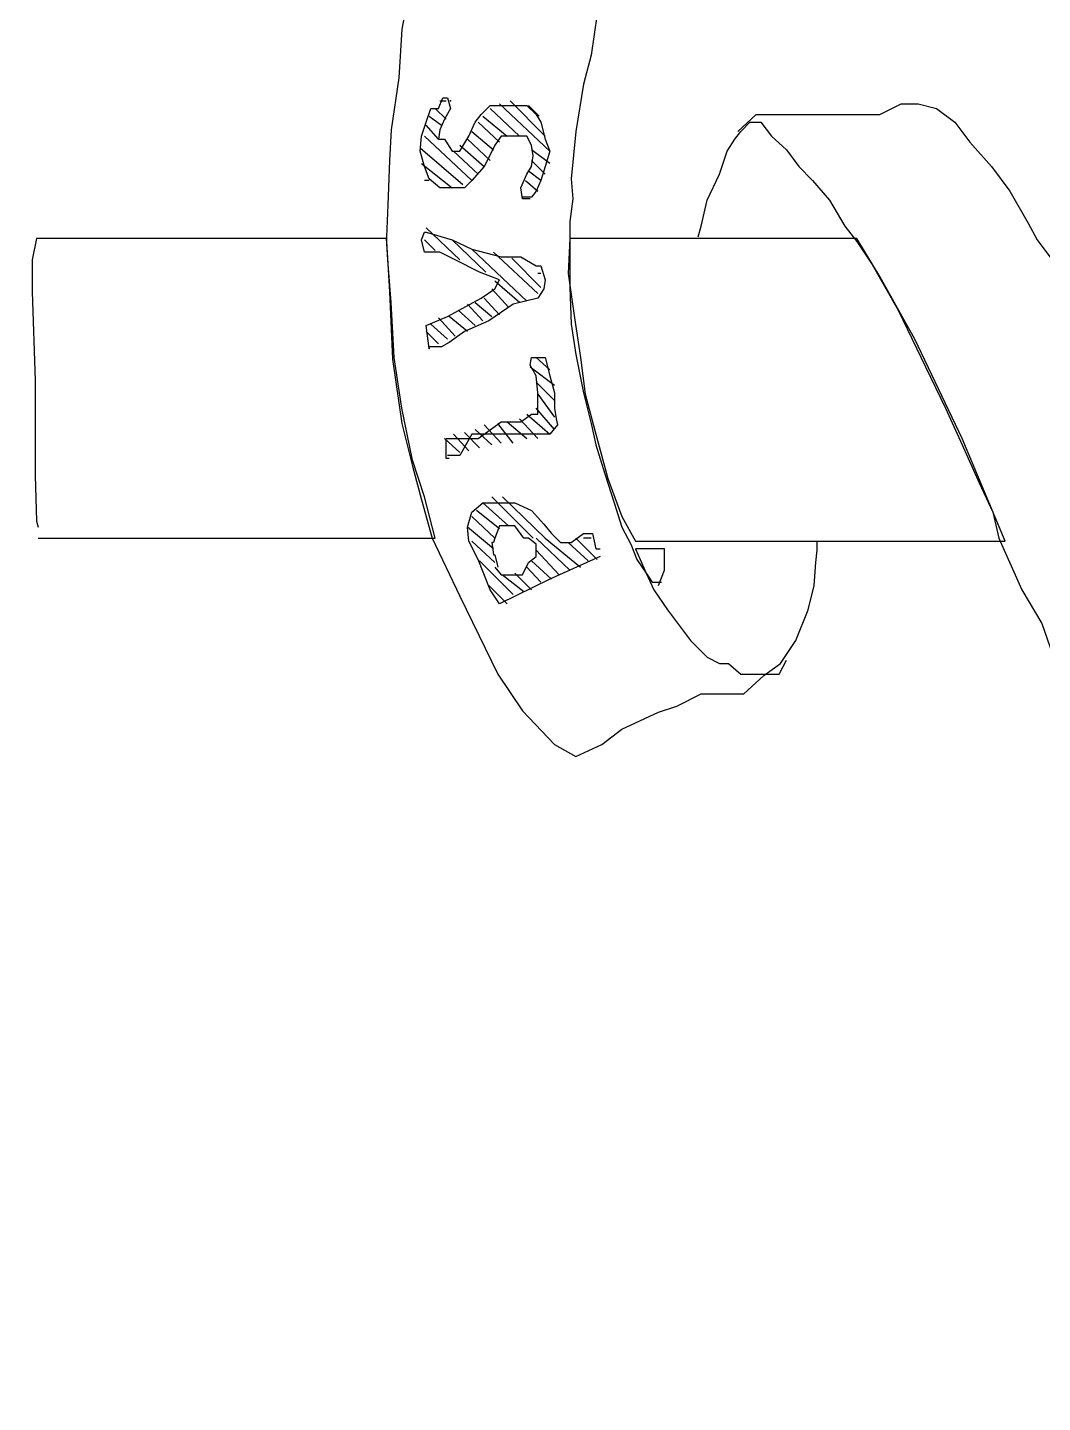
# Model space of a CAD drawing. Extents: x 735054 to 735644, y 4350981 to 4352008.
# Drawn here: x 735086.59 to 735093.23, y 4351826.47 to 4351835.47 of the extents above; entities that cross this region are included whole.
import ezdxf

# ---------------------------------------------------------------- set-up
doc = ezdxf.new("R2010")
doc.units = 0
doc.layers.get('0').update_dxf_attribs({"linetype": 'CONTINUOUS'})

msp = doc.modelspace()

# ---------------------------------------------------------------- linework, layer by layer
at = {"color": 0, "linetype": 'CONTINUOUS'}
for p, q in [((735089.11, 4351835.83), (735089.04, 4351835.46)), ((735089.11, 4351835.83), (735089.04, 4351835.46)), ((735090.32, 4351835.56), (735090.28, 4351835.29)), ((735090.32, 4351835.56), (735090.28, 4351835.29)), ((735089.04, 4351835.46), (735089.02, 4351835.14)), ((735089.04, 4351835.46), (735089.02, 4351835.14)), ((735090.28, 4351835.29), (735090.23, 4351835.1)), ((735090.28, 4351835.29), (735090.23, 4351835.1)), ((735089.02, 4351835.14), (735088.97, 4351834.8)), ((735089.02, 4351835.14), (735088.97, 4351834.8)), ((735090.23, 4351835.1), (735090.18, 4351834.79)), ((735090.23, 4351835.1), (735090.18, 4351834.79)), ((735089.2, 4351834.85), (735089.23, 4351834.94)), ((735089.2, 4351834.85), (735089.23, 4351834.94)), ((735089.23, 4351834.94), (735089.26, 4351834.94)), ((735089.23, 4351834.94), (735089.26, 4351834.94)), ((735089.33, 4351834.87), (735089.26, 4351834.94)), ((735089.26, 4351834.94), (735089.28, 4351834.94)), ((735089.33, 4351834.87), (735089.26, 4351834.94)), ((735089.26, 4351834.94), (735089.28, 4351834.94)), ((735089.28, 4351834.94), (735089.31, 4351835.01)), ((735089.28, 4351834.94), (735089.31, 4351835.01)), ((735089.29, 4351834.99), (735089.33, 4351834.99)), ((735089.29, 4351834.99), (735089.33, 4351834.99)), ((735089.31, 4351835.01), (735089.34, 4351835.01)), ((735089.31, 4351835.01), (735089.34, 4351835.01)), ((735089.36, 4351834.94), (735089.32, 4351834.87)), ((735089.36, 4351834.94), (735089.32, 4351834.87)), ((735089.34, 4351835.01), (735089.36, 4351834.94)), ((735089.34, 4351835.01), (735089.36, 4351834.94)), ((735089.56, 4351834.9), (735089.62, 4351834.96)), ((735089.56, 4351834.9), (735089.62, 4351834.96)), ((735089.62, 4351834.96), (735089.69, 4351834.96)), ((735089.62, 4351834.96), (735089.69, 4351834.96)), ((735089.81, 4351834.76), (735089.62, 4351834.94)), ((735089.81, 4351834.76), (735089.62, 4351834.94)), ((735089.68, 4351834.97), (735090.01, 4351834.66)), ((735089.68, 4351834.97), (735090.01, 4351834.66)), ((735089.69, 4351834.96), (735089.77, 4351834.96)), ((735089.69, 4351834.96), (735089.77, 4351834.96)), ((735089.98, 4351834.76), (735089.75, 4351834.99)), ((735089.98, 4351834.76), (735089.75, 4351834.99)), ((735089.77, 4351834.96), (735089.86, 4351834.96)), ((735089.77, 4351834.96), (735089.86, 4351834.96)), ((735089.86, 4351834.96), (735089.92, 4351834.9)), ((735089.86, 4351834.96), (735089.92, 4351834.9)), ((735089.87, 4351834.96), (735089.94, 4351834.89)), ((735089.87, 4351834.96), (735089.94, 4351834.89)), ((735092.17, 4351834.9), (735092.31, 4351834.97)), ((735092.17, 4351834.9), (735092.31, 4351834.97)), ((735092.31, 4351834.97), (735092.42, 4351834.97)), ((735092.31, 4351834.97), (735092.42, 4351834.97)), ((735092.42, 4351834.97), (735092.54, 4351834.94)), ((735092.42, 4351834.97), (735092.54, 4351834.94)), ((735092.54, 4351834.94), (735092.66, 4351834.85)), ((735092.54, 4351834.94), (735092.66, 4351834.85)), ((735089.17, 4351834.76), (735089.2, 4351834.85)), ((735089.17, 4351834.76), (735089.2, 4351834.85)), ((735089.22, 4351834.89), (735089.3, 4351834.83)), ((735089.22, 4351834.89), (735089.3, 4351834.83)), ((735089.32, 4351834.87), (735089.29, 4351834.8)), ((735089.32, 4351834.87), (735089.29, 4351834.8)), ((735089.48, 4351834.76), (735089.52, 4351834.85)), ((735089.48, 4351834.76), (735089.52, 4351834.85)), ((735089.52, 4351834.85), (735089.56, 4351834.9)), ((735089.52, 4351834.85), (735089.56, 4351834.9)), ((735089.68, 4351834.72), (735089.54, 4351834.85)), ((735089.68, 4351834.72), (735089.54, 4351834.85)), ((735089.57, 4351834.89), (735089.73, 4351834.76)), ((735089.57, 4351834.89), (735089.73, 4351834.76)), ((735089.92, 4351834.9), (735089.95, 4351834.85)), ((735089.92, 4351834.9), (735089.95, 4351834.85)), ((735089.95, 4351834.85), (735089.98, 4351834.74)), ((735089.95, 4351834.85), (735089.98, 4351834.74)), ((735091.24, 4351834.79), (735091.36, 4351834.9)), ((735091.24, 4351834.79), (735091.36, 4351834.9)), ((735091.26, 4351834.79), (735091.32, 4351834.85)), ((735091.26, 4351834.79), (735091.32, 4351834.85)), ((735091.32, 4351834.85), (735091.39, 4351834.85)), ((735091.32, 4351834.85), (735091.39, 4351834.85)), ((735091.36, 4351834.9), (735091.46, 4351834.9)), ((735091.36, 4351834.9), (735091.46, 4351834.9)), ((735091.39, 4351834.85), (735091.46, 4351834.76)), ((735091.39, 4351834.85), (735091.46, 4351834.76)), ((735091.46, 4351834.9), (735091.61, 4351834.9)), ((735091.46, 4351834.9), (735091.61, 4351834.9)), ((735091.61, 4351834.9), (735091.75, 4351834.9)), ((735091.61, 4351834.9), (735091.75, 4351834.9)), ((735091.75, 4351834.9), (735091.92, 4351834.9)), ((735091.75, 4351834.9), (735091.92, 4351834.9)), ((735091.92, 4351834.9), (735092.02, 4351834.9)), ((735091.92, 4351834.9), (735092.02, 4351834.9)), ((735092.02, 4351834.9), (735092.17, 4351834.9)), ((735092.02, 4351834.9), (735092.17, 4351834.9)), ((735092.66, 4351834.85), (735092.76, 4351834.72)), ((735092.66, 4351834.85), (735092.76, 4351834.72)), ((735088.97, 4351834.8), (735088.96, 4351834.6)), ((735088.97, 4351834.8), (735088.96, 4351834.6)), ((735089.16, 4351834.66), (735089.17, 4351834.76)), ((735089.16, 4351834.66), (735089.17, 4351834.76)), ((735089.19, 4351834.76), (735089.5, 4351834.47)), ((735089.19, 4351834.76), (735089.5, 4351834.47)), ((735089.28, 4351834.74), (735089.2, 4351834.83)), ((735089.28, 4351834.74), (735089.2, 4351834.83)), ((735089.29, 4351834.8), (735089.28, 4351834.74)), ((735089.29, 4351834.8), (735089.28, 4351834.74)), ((735089.42, 4351834.66), (735089.48, 4351834.76)), ((735089.42, 4351834.66), (735089.48, 4351834.76)), ((735089.5, 4351834.79), (735089.64, 4351834.67)), ((735089.5, 4351834.79), (735089.64, 4351834.67)), ((735089.69, 4351834.76), (735089.65, 4351834.7)), ((735089.69, 4351834.76), (735089.65, 4351834.7)), ((735089.75, 4351834.76), (735089.69, 4351834.76)), ((735089.75, 4351834.76), (735089.69, 4351834.76)), ((735089.81, 4351834.76), (735089.75, 4351834.76)), ((735089.81, 4351834.76), (735089.75, 4351834.76)), ((735089.86, 4351834.76), (735089.81, 4351834.76)), ((735089.86, 4351834.76), (735089.81, 4351834.76)), ((735089.89, 4351834.7), (735089.86, 4351834.76)), ((735089.89, 4351834.7), (735089.86, 4351834.76)), ((735090.18, 4351834.79), (735090.15, 4351834.48)), ((735090.18, 4351834.79), (735090.15, 4351834.48)), ((735091.22, 4351834.74), (735091.26, 4351834.79)), ((735091.22, 4351834.74), (735091.26, 4351834.79)), ((735091.46, 4351834.76), (735091.56, 4351834.67)), ((735091.46, 4351834.76), (735091.56, 4351834.67)), ((735089.44, 4351834.44), (735089.16, 4351834.68)), ((735089.44, 4351834.44), (735089.16, 4351834.68)), ((735089.19, 4351834.56), (735089.16, 4351834.66)), ((735089.19, 4351834.56), (735089.16, 4351834.66)), ((735089.28, 4351834.74), (735089.29, 4351834.74)), ((735089.28, 4351834.74), (735089.29, 4351834.74)), ((735089.29, 4351834.74), (735089.32, 4351834.74)), ((735089.29, 4351834.74), (735089.32, 4351834.74)), ((735089.32, 4351834.74), (735089.37, 4351834.66)), ((735089.32, 4351834.74), (735089.37, 4351834.66)), ((735089.37, 4351834.66), (735089.42, 4351834.66)), ((735089.37, 4351834.66), (735089.42, 4351834.66)), ((735089.54, 4351834.51), (735089.38, 4351834.66)), ((735089.54, 4351834.51), (735089.38, 4351834.66)), ((735089.42, 4351834.7), (735089.58, 4351834.56)), ((735089.42, 4351834.7), (735089.58, 4351834.56)), ((735089.62, 4351834.6), (735089.47, 4351834.74)), ((735089.62, 4351834.6), (735089.47, 4351834.74)), ((735089.65, 4351834.7), (735089.61, 4351834.62)), ((735089.65, 4351834.7), (735089.61, 4351834.62)), ((735089.9, 4351834.63), (735089.89, 4351834.7)), ((735089.9, 4351834.63), (735089.89, 4351834.7)), ((735090.01, 4351834.58), (735089.89, 4351834.67)), ((735090.01, 4351834.58), (735089.89, 4351834.67)), ((735089.98, 4351834.74), (735090.01, 4351834.66)), ((735089.98, 4351834.74), (735090.01, 4351834.66)), ((735090.01, 4351834.66), (735089.98, 4351834.56)), ((735090.01, 4351834.66), (735089.98, 4351834.56)), ((735091.12, 4351834.51), (735091.17, 4351834.66)), ((735091.12, 4351834.51), (735091.17, 4351834.66)), ((735091.17, 4351834.66), (735091.22, 4351834.74)), ((735091.17, 4351834.66), (735091.22, 4351834.74)), ((735091.56, 4351834.67), (735091.64, 4351834.56)), ((735091.56, 4351834.67), (735091.64, 4351834.56)), ((735092.76, 4351834.72), (735092.9, 4351834.56)), ((735092.76, 4351834.72), (735092.9, 4351834.56)), ((735088.96, 4351834.6), (735088.95, 4351834.31)), ((735088.96, 4351834.6), (735088.95, 4351834.31)), ((735089.17, 4351834.58), (735089.37, 4351834.42)), ((735089.17, 4351834.58), (735089.37, 4351834.42)), ((735089.61, 4351834.62), (735089.58, 4351834.56)), ((735089.61, 4351834.62), (735089.58, 4351834.56)), ((735089.89, 4351834.56), (735089.9, 4351834.63)), ((735089.89, 4351834.56), (735089.9, 4351834.63)), ((735089.89, 4351834.6), (735089.98, 4351834.51)), ((735089.89, 4351834.6), (735089.98, 4351834.51)), ((735089.22, 4351834.48), (735089.19, 4351834.56)), ((735089.22, 4351834.48), (735089.19, 4351834.56)), ((735089.29, 4351834.42), (735089.22, 4351834.48)), ((735089.29, 4351834.42), (735089.22, 4351834.48)), ((735089.58, 4351834.56), (735089.5, 4351834.47)), ((735089.58, 4351834.56), (735089.5, 4351834.47)), ((735089.82, 4351834.42), (735089.86, 4351834.51)), ((735089.82, 4351834.42), (735089.86, 4351834.51)), ((735089.86, 4351834.51), (735089.89, 4351834.56)), ((735089.86, 4351834.51), (735089.89, 4351834.56)), ((735089.95, 4351834.47), (735089.87, 4351834.53)), ((735089.95, 4351834.47), (735089.87, 4351834.53)), ((735089.98, 4351834.56), (735089.95, 4351834.47)), ((735089.98, 4351834.56), (735089.95, 4351834.47)), ((735090.15, 4351834.48), (735090.16, 4351834.35)), ((735090.15, 4351834.48), (735090.16, 4351834.35)), ((735091.04, 4351834.34), (735091.12, 4351834.51)), ((735091.04, 4351834.34), (735091.12, 4351834.51)), ((735091.64, 4351834.56), (735091.73, 4351834.47)), ((735091.64, 4351834.56), (735091.73, 4351834.47)), ((735092.9, 4351834.56), (735093.02, 4351834.4)), ((735092.9, 4351834.56), (735093.02, 4351834.4)), ((735089.22, 4351834.47), (735089.19, 4351834.47)), ((735089.22, 4351834.47), (735089.19, 4351834.47)), ((735089.39, 4351834.42), (735089.29, 4351834.42)), ((735089.39, 4351834.42), (735089.29, 4351834.42)), ((735089.45, 4351834.42), (735089.39, 4351834.42)), ((735089.45, 4351834.42), (735089.39, 4351834.42)), ((735089.5, 4351834.47), (735089.45, 4351834.42)), ((735089.5, 4351834.47), (735089.45, 4351834.42)), ((735089.83, 4351834.35), (735089.82, 4351834.42)), ((735089.83, 4351834.35), (735089.82, 4351834.42)), ((735089.85, 4351834.47), (735089.93, 4351834.4)), ((735089.85, 4351834.47), (735089.93, 4351834.4)), ((735089.92, 4351834.4), (735089.89, 4351834.36)), ((735089.92, 4351834.4), (735089.89, 4351834.36)), ((735089.95, 4351834.47), (735089.92, 4351834.4)), ((735089.95, 4351834.47), (735089.92, 4351834.4)), ((735091.73, 4351834.47), (735091.84, 4351834.34)), ((735091.73, 4351834.47), (735091.84, 4351834.34)), ((735093.02, 4351834.4), (735093.14, 4351834.19)), ((735093.02, 4351834.4), (735093.14, 4351834.19)), ((735088.95, 4351834.31), (735088.94, 4351834.1)), ((735088.95, 4351834.31), (735088.94, 4351834.1)), ((735089.87, 4351834.36), (735089.83, 4351834.36)), ((735089.87, 4351834.36), (735089.83, 4351834.36)), ((735089.85, 4351834.35), (735089.83, 4351834.35)), ((735089.85, 4351834.35), (735089.83, 4351834.35)), ((735089.87, 4351834.36), (735089.85, 4351834.36)), ((735089.87, 4351834.36), (735089.85, 4351834.36)), ((735089.88, 4351834.35), (735089.85, 4351834.35)), ((735089.88, 4351834.35), (735089.85, 4351834.35)), ((735089.89, 4351834.36), (735089.87, 4351834.36)), ((735089.89, 4351834.36), (735089.87, 4351834.36)), ((735090.16, 4351834.35), (735090.14, 4351834.2)), ((735090.16, 4351834.35), (735090.14, 4351834.2)), ((735091, 4351834.17), (735091.04, 4351834.34)), ((735091, 4351834.17), (735091.04, 4351834.34)), ((735091.84, 4351834.34), (735091.94, 4351834.17)), ((735091.84, 4351834.34), (735091.94, 4351834.17)), ((735089.17, 4351834.08), (735089.19, 4351834.13)), ((735089.17, 4351834.08), (735089.19, 4351834.13)), ((735089.19, 4351834.13), (735089.2, 4351834.13)), ((735089.19, 4351834.13), (735089.2, 4351834.13)), ((735089.2, 4351834.16), (735089.42, 4351833.95)), ((735089.2, 4351834.16), (735089.42, 4351833.95)), ((735089.2, 4351834.13), (735089.37, 4351834.08)), ((735089.2, 4351834.13), (735089.37, 4351834.08)), ((735090.14, 4351834.2), (735090.14, 4351834.08)), ((735090.14, 4351834.2), (735090.14, 4351834.08)), ((735090.98, 4351834.1), (735091, 4351834.17)), ((735090.98, 4351834.1), (735091, 4351834.17)), ((735091.94, 4351834.17), (735092.02, 4351834.07)), ((735091.94, 4351834.17), (735092.02, 4351834.07)), ((735093.14, 4351834.19), (735093.2, 4351834.08)), ((735093.14, 4351834.19), (735093.2, 4351834.08)), ((735086.65, 4351834.09), (735086.62, 4351833.95)), ((735086.65, 4351834.09), (735086.62, 4351833.95)), ((735086.7, 4351834.09), (735086.65, 4351834.09)), ((735086.7, 4351834.09), (735086.65, 4351834.09)), ((735086.89, 4351834.09), (735086.7, 4351834.09)), ((735086.89, 4351834.09), (735086.7, 4351834.09)), ((735087.29, 4351834.09), (735086.89, 4351834.09)), ((735087.29, 4351834.09), (735086.89, 4351834.09)), ((735088.32, 4351834.09), (735087.29, 4351834.09)), ((735088.32, 4351834.09), (735087.29, 4351834.09)), ((735088.94, 4351834.09), (735088.32, 4351834.09)), ((735088.94, 4351834.09), (735088.32, 4351834.09)), ((735088.94, 4351834.1), (735088.94, 4351834.07)), ((735088.94, 4351834.1), (735088.94, 4351834.07)), ((735088.95, 4351833.95), (735088.94, 4351834.09)), ((735088.95, 4351833.95), (735088.94, 4351834.09)), ((735088.94, 4351834.07), (735088.96, 4351833.74)), ((735088.94, 4351834.07), (735088.96, 4351833.74)), ((735089.19, 4351834), (735089.17, 4351834.08)), ((735089.19, 4351834), (735089.17, 4351834.08)), ((735089.26, 4351834.01), (735089.19, 4351834.08)), ((735089.26, 4351834.01), (735089.19, 4351834.08)), ((735089.37, 4351834.08), (735089.5, 4351834.02)), ((735089.59, 4351833.87), (735089.37, 4351834.08)), ((735089.37, 4351834.08), (735089.5, 4351834.02)), ((735089.59, 4351833.87), (735089.37, 4351834.08)), ((735090.14, 4351834.09), (735090.13, 4351833.86)), ((735090.14, 4351834.09), (735090.13, 4351833.86)), ((735090.23, 4351834.09), (735090.14, 4351834.09)), ((735090.23, 4351834.09), (735090.14, 4351834.09)), ((735090.14, 4351834.08), (735090.14, 4351833.77)), ((735090.14, 4351834.08), (735090.14, 4351833.77)), ((735090.58, 4351834.09), (735090.23, 4351834.09)), ((735090.58, 4351834.09), (735090.23, 4351834.09)), ((735090.97, 4351834.09), (735090.58, 4351834.09)), ((735090.97, 4351834.09), (735090.58, 4351834.09)), ((735091.26, 4351834.09), (735090.97, 4351834.09)), ((735091.26, 4351834.09), (735090.97, 4351834.09)), ((735091.77, 4351834.09), (735091.26, 4351834.09)), ((735091.77, 4351834.09), (735091.26, 4351834.09)), ((735092.02, 4351834.09), (735091.77, 4351834.09)), ((735092.02, 4351834.09), (735091.77, 4351834.09)), ((735092.17, 4351833.84), (735092.02, 4351834.09)), ((735092.17, 4351833.84), (735092.02, 4351834.09)), ((735092.02, 4351834.07), (735092.12, 4351833.92)), ((735092.02, 4351834.07), (735092.12, 4351833.92)), ((735093.2, 4351834.08), (735093.29, 4351833.96)), ((735093.2, 4351834.08), (735093.29, 4351833.96)), ((735086.62, 4351833.95), (735086.62, 4351833.74)), ((735086.62, 4351833.95), (735086.62, 4351833.74)), ((735088.97, 4351833.67), (735088.95, 4351833.95)), ((735088.97, 4351833.67), (735088.95, 4351833.95)), ((735089.24, 4351834), (735089.19, 4351834)), ((735089.24, 4351834), (735089.19, 4351834)), ((735089.29, 4351834), (735089.24, 4351834)), ((735089.29, 4351834), (735089.24, 4351834)), ((735089.39, 4351833.95), (735089.29, 4351834)), ((735089.39, 4351833.95), (735089.29, 4351834)), ((735089.55, 4351833.87), (735089.39, 4351833.95)), ((735089.55, 4351833.87), (735089.39, 4351833.95)), ((735089.5, 4351834.02), (735089.69, 4351833.97)), ((735089.5, 4351834.02), (735089.86, 4351833.68)), ((735089.5, 4351834.02), (735089.69, 4351833.97)), ((735089.5, 4351834.02), (735089.86, 4351833.68)), ((735089.93, 4351833.73), (735089.64, 4351834)), ((735089.93, 4351833.73), (735089.64, 4351834)), ((735089.69, 4351833.97), (735089.82, 4351833.97)), ((735089.69, 4351833.97), (735089.82, 4351833.97)), ((735089.76, 4351833.96), (735089.95, 4351833.77)), ((735089.76, 4351833.96), (735089.95, 4351833.77)), ((735089.82, 4351833.97), (735089.92, 4351833.91)), ((735089.82, 4351833.97), (735089.92, 4351833.91)), ((735089.68, 4351833.82), (735089.55, 4351833.87)), ((735089.68, 4351833.82), (735089.55, 4351833.87)), ((735089.92, 4351833.91), (735089.95, 4351833.91)), ((735089.92, 4351833.91), (735089.95, 4351833.91)), ((735089.95, 4351833.86), (735089.93, 4351833.86)), ((735089.95, 4351833.86), (735089.93, 4351833.86)), ((735089.95, 4351833.91), (735089.98, 4351833.82)), ((735089.95, 4351833.91), (735089.98, 4351833.82)), ((735090.13, 4351833.86), (735090.17, 4351833.57)), ((735090.13, 4351833.86), (735090.17, 4351833.57)), ((735092.12, 4351833.92), (735092.29, 4351833.62)), ((735092.12, 4351833.92), (735092.29, 4351833.62)), ((735089.56, 4351833.7), (735089.65, 4351833.76)), ((735089.56, 4351833.7), (735089.65, 4351833.76)), ((735089.63, 4351833.76), (735089.74, 4351833.64)), ((735089.63, 4351833.76), (735089.74, 4351833.64)), ((735089.65, 4351833.76), (735089.68, 4351833.82)), ((735089.65, 4351833.76), (735089.68, 4351833.82)), ((735089.81, 4351833.67), (735089.65, 4351833.81)), ((735089.81, 4351833.67), (735089.65, 4351833.81)), ((735089.97, 4351833.76), (735089.93, 4351833.7)), ((735089.97, 4351833.76), (735089.93, 4351833.7)), ((735089.98, 4351833.82), (735089.97, 4351833.76)), ((735089.98, 4351833.82), (735089.97, 4351833.76)), ((735090.14, 4351833.77), (735090.15, 4351833.53)), ((735090.14, 4351833.77), (735090.15, 4351833.53)), ((735092.4, 4351833.43), (735092.17, 4351833.84)), ((735092.4, 4351833.43), (735092.17, 4351833.84)), ((735086.62, 4351833.74), (735086.64, 4351833.16)), ((735086.62, 4351833.74), (735086.64, 4351833.16)), ((735088.96, 4351833.74), (735088.98, 4351833.3)), ((735088.96, 4351833.74), (735088.98, 4351833.3)), ((735088.99, 4351833.31), (735088.97, 4351833.67)), ((735088.99, 4351833.31), (735088.97, 4351833.67)), ((735089.34, 4351833.58), (735089.56, 4351833.7)), ((735089.34, 4351833.58), (735089.56, 4351833.7)), ((735089.52, 4351833.67), (735089.63, 4351833.58)), ((735089.52, 4351833.67), (735089.63, 4351833.58)), ((735089.68, 4351833.59), (735089.58, 4351833.7)), ((735089.68, 4351833.59), (735089.58, 4351833.7)), ((735089.93, 4351833.7), (735089.77, 4351833.66)), ((735089.93, 4351833.7), (735089.77, 4351833.66)), ((735089.2, 4351833.52), (735089.34, 4351833.58)), ((735089.2, 4351833.52), (735089.34, 4351833.58)), ((735089.47, 4351833.48), (735089.35, 4351833.58)), ((735089.47, 4351833.48), (735089.35, 4351833.58)), ((735089.41, 4351833.62), (735089.52, 4351833.52)), ((735089.41, 4351833.62), (735089.52, 4351833.52)), ((735089.57, 4351833.55), (735089.47, 4351833.66)), ((735089.57, 4351833.55), (735089.47, 4351833.66)), ((735089.77, 4351833.66), (735089.61, 4351833.55)), ((735089.77, 4351833.66), (735089.61, 4351833.55)), ((735092.29, 4351833.62), (735092.47, 4351833.25)), ((735092.29, 4351833.62), (735092.47, 4351833.25)), ((735089.22, 4351833.37), (735089.2, 4351833.52)), ((735089.22, 4351833.37), (735089.2, 4351833.52)), ((735089.34, 4351833.43), (735089.23, 4351833.53)), ((735089.34, 4351833.43), (735089.23, 4351833.53)), ((735089.28, 4351833.57), (735089.39, 4351833.45)), ((735089.28, 4351833.57), (735089.39, 4351833.45)), ((735089.61, 4351833.55), (735089.45, 4351833.48)), ((735089.61, 4351833.55), (735089.45, 4351833.48)), ((735090.15, 4351833.53), (735090.18, 4351833.33)), ((735090.15, 4351833.53), (735090.18, 4351833.33)), ((735090.17, 4351833.57), (735090.21, 4351833.31)), ((735090.17, 4351833.57), (735090.21, 4351833.31)), ((735089.2, 4351833.48), (735089.28, 4351833.4)), ((735089.2, 4351833.48), (735089.28, 4351833.4)), ((735089.35, 4351833.41), (735089.3, 4351833.38)), ((735089.35, 4351833.41), (735089.3, 4351833.38)), ((735089.45, 4351833.48), (735089.35, 4351833.41)), ((735089.45, 4351833.48), (735089.35, 4351833.41)), ((735092.71, 4351832.78), (735092.4, 4351833.43)), ((735092.71, 4351832.78), (735092.4, 4351833.43)), ((735089.04, 4351832.98), (735088.99, 4351833.31)), ((735089.04, 4351832.98), (735088.99, 4351833.31)), ((735089.25, 4351833.38), (735089.22, 4351833.38)), ((735089.25, 4351833.38), (735089.22, 4351833.38)), ((735089.3, 4351833.38), (735089.25, 4351833.38)), ((735089.3, 4351833.38), (735089.25, 4351833.38)), ((735089.88, 4351833.26), (735089.89, 4351833.31)), ((735089.88, 4351833.26), (735089.89, 4351833.31)), ((735089.89, 4351833.31), (735089.95, 4351833.31)), ((735089.89, 4351833.31), (735089.95, 4351833.31)), ((735090.01, 4351833.23), (735089.92, 4351833.31)), ((735090.01, 4351833.23), (735089.92, 4351833.31)), ((735089.95, 4351833.31), (735089.98, 4351833.31)), ((735089.95, 4351833.31), (735089.98, 4351833.31)), ((735089.98, 4351833.31), (735090.01, 4351833.19)), ((735089.98, 4351833.31), (735090.01, 4351833.19)), ((735090.18, 4351833.33), (735090.23, 4351833.08)), ((735090.18, 4351833.33), (735090.23, 4351833.08)), ((735090.21, 4351833.31), (735090.24, 4351833.07)), ((735090.21, 4351833.31), (735090.24, 4351833.07)), ((735088.98, 4351833.3), (735089.04, 4351832.88)), ((735088.98, 4351833.3), (735089.04, 4351832.88)), ((735089.92, 4351833.19), (735089.88, 4351833.26)), ((735089.92, 4351833.19), (735089.88, 4351833.26)), ((735089.88, 4351833.25), (735090.04, 4351833.13)), ((735089.88, 4351833.25), (735090.04, 4351833.13)), ((735092.47, 4351833.25), (735092.6, 4351832.98)), ((735092.47, 4351833.25), (735092.6, 4351832.98)), ((735086.64, 4351833.16), (735086.64, 4351832.78)), ((735086.64, 4351833.16), (735086.64, 4351832.78)), ((735089.93, 4351833.08), (735089.92, 4351833.19)), ((735089.93, 4351833.08), (735089.92, 4351833.19)), ((735090.04, 4351833.03), (735089.92, 4351833.15)), ((735090.04, 4351833.03), (735089.92, 4351833.15)), ((735090.01, 4351833.19), (735090.04, 4351833.08)), ((735090.01, 4351833.19), (735090.04, 4351833.08)), ((735089.93, 4351832.94), (735089.93, 4351833.08)), ((735089.93, 4351832.94), (735089.93, 4351833.08)), ((735089.93, 4351833.07), (735090.04, 4351832.92)), ((735089.93, 4351833.07), (735090.04, 4351832.92)), ((735090.04, 4351833.08), (735090.04, 4351832.98)), ((735090.04, 4351833.08), (735090.04, 4351832.98)), ((735090.23, 4351833.08), (735090.28, 4351832.88)), ((735090.23, 4351833.08), (735090.28, 4351832.88)), ((735090.24, 4351833.07), (735090.31, 4351832.81)), ((735090.24, 4351833.07), (735090.31, 4351832.81)), ((735089.11, 4351832.64), (735089.04, 4351832.98)), ((735089.11, 4351832.64), (735089.04, 4351832.98)), ((735090.04, 4351832.84), (735089.92, 4351832.98)), ((735090.04, 4351832.84), (735089.92, 4351832.98)), ((735090.04, 4351832.98), (735090.05, 4351832.91)), ((735090.04, 4351832.98), (735090.05, 4351832.91)), ((735092.6, 4351832.98), (735092.71, 4351832.74)), ((735092.6, 4351832.98), (735092.71, 4351832.74)), ((735089.04, 4351832.88), (735089.11, 4351832.6)), ((735089.04, 4351832.88), (735089.11, 4351832.6)), ((735089.54, 4351832.78), (735089.69, 4351832.89)), ((735089.54, 4351832.78), (735089.69, 4351832.89)), ((735089.58, 4351832.87), (735089.69, 4351832.75)), ((735089.58, 4351832.87), (735089.69, 4351832.75)), ((735089.77, 4351832.75), (735089.67, 4351832.88)), ((735089.77, 4351832.75), (735089.67, 4351832.88)), ((735089.69, 4351832.89), (735089.82, 4351832.89)), ((735089.69, 4351832.89), (735089.82, 4351832.89)), ((735089.73, 4351832.89), (735089.86, 4351832.78)), ((735089.73, 4351832.89), (735089.86, 4351832.78)), ((735089.93, 4351832.78), (735089.81, 4351832.91)), ((735089.93, 4351832.78), (735089.81, 4351832.91)), ((735089.82, 4351832.89), (735089.89, 4351832.94)), ((735089.82, 4351832.89), (735089.89, 4351832.94)), ((735089.86, 4351832.94), (735090.01, 4351832.81)), ((735089.86, 4351832.94), (735090.01, 4351832.81)), ((735089.89, 4351832.94), (735089.93, 4351832.94)), ((735089.89, 4351832.94), (735089.93, 4351832.94)), ((735090.06, 4351832.87), (735090.01, 4351832.81)), ((735090.06, 4351832.87), (735090.01, 4351832.81)), ((735090.05, 4351832.91), (735090.06, 4351832.87)), ((735090.05, 4351832.91), (735090.06, 4351832.87)), ((735090.28, 4351832.88), (735090.31, 4351832.74)), ((735090.28, 4351832.88), (735090.31, 4351832.74)), ((735086.64, 4351832.78), (735086.64, 4351832.54)), ((735086.64, 4351832.78), (735086.64, 4351832.54)), ((735089.32, 4351832.78), (735089.42, 4351832.69)), ((735089.32, 4351832.78), (735089.42, 4351832.69)), ((735089.33, 4351832.65), (735089.33, 4351832.78)), ((735089.33, 4351832.78), (735089.42, 4351832.78)), ((735089.33, 4351832.65), (735089.33, 4351832.78)), ((735089.33, 4351832.78), (735089.42, 4351832.78)), ((735089.48, 4351832.7), (735089.38, 4351832.81)), ((735089.48, 4351832.7), (735089.38, 4351832.81)), ((735089.5, 4351832.81), (735089.42, 4351832.67)), ((735089.5, 4351832.81), (735089.42, 4351832.67)), ((735089.42, 4351832.78), (735089.54, 4351832.78)), ((735089.42, 4351832.78), (735089.54, 4351832.78)), ((735089.45, 4351832.82), (735089.55, 4351832.72)), ((735089.45, 4351832.82), (735089.55, 4351832.72)), ((735089.61, 4351832.81), (735089.5, 4351832.81)), ((735089.61, 4351832.81), (735089.5, 4351832.81)), ((735089.63, 4351832.74), (735089.52, 4351832.84)), ((735089.63, 4351832.74), (735089.52, 4351832.84)), ((735089.81, 4351832.81), (735089.61, 4351832.81)), ((735089.81, 4351832.81), (735089.61, 4351832.81)), ((735089.9, 4351832.81), (735089.81, 4351832.81)), ((735089.9, 4351832.81), (735089.81, 4351832.81)), ((735090.01, 4351832.81), (735089.9, 4351832.81)), ((735090.01, 4351832.81), (735089.9, 4351832.81)), ((735090.31, 4351832.81), (735090.39, 4351832.52)), ((735090.31, 4351832.81), (735090.39, 4351832.52)), ((735092.99, 4351832.11), (735092.71, 4351832.78)), ((735092.99, 4351832.11), (735092.71, 4351832.78)), ((735090.31, 4351832.74), (735090.37, 4351832.55)), ((735090.31, 4351832.74), (735090.37, 4351832.55)), ((735092.71, 4351832.74), (735092.82, 4351832.49)), ((735092.71, 4351832.74), (735092.82, 4351832.49)), ((735089.19, 4351832.4), (735089.11, 4351832.64)), ((735089.19, 4351832.4), (735089.11, 4351832.64)), ((735089.11, 4351832.6), (735089.17, 4351832.38)), ((735089.11, 4351832.6), (735089.17, 4351832.38)), ((735089.35, 4351832.65), (735089.33, 4351832.65)), ((735089.35, 4351832.65), (735089.33, 4351832.65)), ((735089.42, 4351832.67), (735089.34, 4351832.67)), ((735089.42, 4351832.67), (735089.34, 4351832.67)), ((735086.64, 4351832.54), (735086.65, 4351832.24)), ((735086.64, 4351832.54), (735086.65, 4351832.24)), ((735090.37, 4351832.55), (735090.43, 4351832.36)), ((735090.37, 4351832.55), (735090.43, 4351832.36)), ((735090.39, 4351832.52), (735090.48, 4351832.27)), ((735090.39, 4351832.52), (735090.48, 4351832.27)), ((735092.82, 4351832.49), (735092.91, 4351832.3)), ((735092.82, 4351832.49), (735092.91, 4351832.3)), ((735089.17, 4351832.38), (735089.24, 4351832.13)), ((735089.17, 4351832.38), (735089.24, 4351832.13)), ((735089.26, 4351832.13), (735089.19, 4351832.4)), ((735089.26, 4351832.13), (735089.19, 4351832.4)), ((735089.5, 4351832.3), (735089.57, 4351832.36)), ((735089.5, 4351832.3), (735089.57, 4351832.36)), ((735089.57, 4351832.36), (735089.64, 4351832.36)), ((735089.57, 4351832.36), (735089.74, 4351832.21)), ((735089.57, 4351832.36), (735089.64, 4351832.36)), ((735089.57, 4351832.36), (735089.74, 4351832.21)), ((735089.9, 4351832.13), (735089.63, 4351832.4)), ((735089.9, 4351832.13), (735089.63, 4351832.4)), ((735089.64, 4351832.36), (735089.7, 4351832.36)), ((735089.64, 4351832.36), (735089.7, 4351832.36)), ((735089.7, 4351832.4), (735089.98, 4351832.13)), ((735089.7, 4351832.4), (735089.98, 4351832.13)), ((735089.7, 4351832.36), (735089.78, 4351832.36)), ((735089.7, 4351832.36), (735089.78, 4351832.36)), ((735089.78, 4351832.36), (735089.89, 4351832.31)), ((735089.78, 4351832.36), (735089.89, 4351832.31)), ((735090.43, 4351832.36), (735090.48, 4351832.2)), ((735090.43, 4351832.36), (735090.48, 4351832.2)), ((735086.65, 4351832.24), (735086.66, 4351832.2)), ((735086.65, 4351832.24), (735086.66, 4351832.2)), ((735089.47, 4351832.2), (735089.5, 4351832.3)), ((735089.47, 4351832.2), (735089.5, 4351832.3)), ((735089.5, 4351832.27), (735089.65, 4351832.13)), ((735089.5, 4351832.27), (735089.65, 4351832.13)), ((735089.68, 4351832.19), (735089.53, 4351832.31)), ((735089.68, 4351832.19), (735089.53, 4351832.31)), ((735089.89, 4351832.31), (735089.97, 4351832.22)), ((735089.89, 4351832.31), (735089.97, 4351832.22)), ((735090.48, 4351832.27), (735090.57, 4351832.11)), ((735090.48, 4351832.27), (735090.57, 4351832.11)), ((735092.91, 4351832.3), (735092.95, 4351832.13)), ((735092.91, 4351832.3), (735092.95, 4351832.13)), ((735089.64, 4351832.06), (735089.47, 4351832.2)), ((735089.48, 4351832.11), (735089.47, 4351832.2)), ((735089.64, 4351832.06), (735089.47, 4351832.2)), ((735089.48, 4351832.11), (735089.47, 4351832.2)), ((735089.68, 4351832.21), (735089.65, 4351832.13)), ((735089.68, 4351832.21), (735089.65, 4351832.13)), ((735089.73, 4351832.21), (735089.68, 4351832.21)), ((735089.73, 4351832.21), (735089.68, 4351832.21)), ((735089.78, 4351832.21), (735089.73, 4351832.21)), ((735089.78, 4351832.21), (735089.73, 4351832.21)), ((735089.84, 4351832.13), (735089.78, 4351832.21)), ((735089.84, 4351832.13), (735089.78, 4351832.21)), ((735089.97, 4351832.22), (735090.02, 4351832.16)), ((735089.97, 4351832.22), (735090.02, 4351832.16)), ((735090.02, 4351832.16), (735090.08, 4351832.1)), ((735090.02, 4351832.16), (735090.08, 4351832.1)), ((735090.15, 4351832.1), (735090.23, 4351832.16)), ((735090.15, 4351832.1), (735090.23, 4351832.16)), ((735090.23, 4351832.16), (735090.26, 4351832.16)), ((735090.23, 4351832.16), (735090.26, 4351832.16)), ((735090.26, 4351832.16), (735090.29, 4351832.16)), ((735090.26, 4351832.16), (735090.29, 4351832.16)), ((735090.29, 4351832.16), (735090.31, 4351832.06)), ((735090.29, 4351832.16), (735090.31, 4351832.06)), ((735090.48, 4351832.2), (735090.54, 4351832.09)), ((735090.48, 4351832.2), (735090.54, 4351832.09)), ((735086.66, 4351832.13), (735086.7, 4351832.13)), ((735086.66, 4351832.13), (735086.7, 4351832.13)), ((735086.7, 4351832.13), (735088.07, 4351832.13)), ((735086.7, 4351832.13), (735088.07, 4351832.13)), ((735088.07, 4351832.13), (735089.26, 4351832.13)), ((735088.07, 4351832.13), (735089.26, 4351832.13)), ((735089.24, 4351832.13), (735089.42, 4351831.75)), ((735089.24, 4351832.13), (735089.42, 4351831.75)), ((735089.54, 4351831.99), (735089.48, 4351832.11)), ((735089.54, 4351831.99), (735089.48, 4351832.11)), ((735089.5, 4351832.11), (735089.65, 4351831.97)), ((735089.5, 4351832.11), (735089.65, 4351831.97)), ((735089.64, 4351832.1), (735089.63, 4351832.1)), ((735089.63, 4351832.1), (735089.64, 4351832.02)), ((735089.64, 4351832.1), (735089.63, 4351832.1)), ((735089.63, 4351832.1), (735089.64, 4351832.02)), ((735089.65, 4351832.13), (735089.64, 4351832.1)), ((735089.65, 4351832.13), (735089.64, 4351832.1)), ((735089.87, 4351832.13), (735089.84, 4351832.13)), ((735089.87, 4351832.13), (735089.84, 4351832.13)), ((735089.92, 4351832.09), (735089.87, 4351832.13)), ((735089.92, 4351832.09), (735089.87, 4351832.13)), ((735090.14, 4351831.92), (735089.92, 4351832.13)), ((735090.14, 4351831.92), (735089.92, 4351832.13)), ((735089.92, 4351832.01), (735089.92, 4351832.09)), ((735089.92, 4351832.01), (735089.92, 4351832.09)), ((735089.92, 4351832.05), (735090.07, 4351831.89)), ((735089.92, 4351832.05), (735090.07, 4351831.89)), ((735089.98, 4351832.13), (735090.21, 4351831.94)), ((735089.98, 4351832.13), (735090.21, 4351831.94)), ((735090.08, 4351832.1), (735090.15, 4351832.1)), ((735090.08, 4351832.1), (735090.15, 4351832.1)), ((735090.26, 4351831.98), (735090.13, 4351832.1)), ((735090.26, 4351831.98), (735090.13, 4351832.1)), ((735090.18, 4351832.13), (735090.32, 4351831.99)), ((735090.18, 4351832.13), (735090.32, 4351831.99)), ((735090.28, 4351832.13), (735090.23, 4351832.13)), ((735090.28, 4351832.13), (735090.23, 4351832.13)), ((735090.31, 4351832.06), (735090.34, 4351832.06)), ((735090.31, 4351832.06), (735090.34, 4351832.06)), ((735090.54, 4351832.09), (735090.58, 4351831.99)), ((735090.54, 4351832.09), (735090.58, 4351831.99)), ((735090.57, 4351832.11), (735091.17, 4351832.11)), ((735090.57, 4351832.11), (735090.63, 4351832.11)), ((735090.57, 4351832.11), (735091.17, 4351832.11)), ((735090.57, 4351832.11), (735090.63, 4351832.11)), ((735090.6, 4351832.06), (735090.57, 4351832.06)), ((735090.57, 4351832.06), (735090.6, 4351831.99)), ((735090.6, 4351832.06), (735090.57, 4351832.06)), ((735090.57, 4351832.06), (735090.6, 4351831.99)), ((735090.66, 4351832.06), (735090.6, 4351832.06)), ((735090.66, 4351832.06), (735090.6, 4351832.06)), ((735090.72, 4351832.06), (735090.66, 4351832.06)), ((735090.72, 4351832.06), (735090.66, 4351832.06)), ((735090.76, 4351832.06), (735090.72, 4351832.06)), ((735090.76, 4351832.06), (735090.72, 4351832.06)), ((735090.76, 4351831.99), (735090.76, 4351832.06)), ((735090.76, 4351831.99), (735090.76, 4351832.06)), ((735091.17, 4351832.11), (735091.83, 4351832.11)), ((735091.17, 4351832.11), (735091.83, 4351832.11)), ((735091.75, 4351831.97), (735091.76, 4351832.05)), ((735091.75, 4351831.97), (735091.76, 4351832.05)), ((735091.76, 4351832.05), (735091.76, 4351832.11)), ((735091.76, 4351832.05), (735091.76, 4351832.11)), ((735091.83, 4351832.11), (735092.63, 4351832.11)), ((735091.83, 4351832.11), (735092.63, 4351832.11)), ((735092.63, 4351832.11), (735092.99, 4351832.11)), ((735092.63, 4351832.11), (735092.99, 4351832.11)), ((735092.95, 4351832.13), (735093.1, 4351831.79)), ((735092.95, 4351832.13), (735093.1, 4351831.79)), ((735089.62, 4351831.79), (735089.54, 4351831.99)), ((735089.62, 4351831.79), (735089.54, 4351831.99)), ((735089.77, 4351831.76), (735089.55, 4351831.98)), ((735089.77, 4351831.76), (735089.55, 4351831.98)), ((735089.64, 4351832.02), (735089.65, 4351832.02)), ((735089.64, 4351832.02), (735089.65, 4351832.02)), ((735089.65, 4351832.02), (735089.67, 4351831.94)), ((735089.65, 4351832.02), (735089.67, 4351831.94)), ((735089.83, 4351831.89), (735089.87, 4351831.97)), ((735089.83, 4351831.89), (735089.87, 4351831.97)), ((735089.87, 4351831.97), (735089.92, 4351832.01)), ((735089.87, 4351831.97), (735089.92, 4351832.01)), ((735090.02, 4351831.86), (735089.89, 4351831.98)), ((735090.02, 4351831.86), (735089.89, 4351831.98)), ((735090.34, 4351832.01), (735090.01, 4351831.86)), ((735090.34, 4351832.01), (735090.01, 4351831.86)), ((735090.58, 4351831.99), (735090.64, 4351831.9)), ((735090.58, 4351831.99), (735090.64, 4351831.9)), ((735090.6, 4351831.99), (735090.64, 4351831.9)), ((735090.6, 4351831.99), (735090.64, 4351831.9)), ((735090.76, 4351831.92), (735090.76, 4351831.99)), ((735090.76, 4351831.92), (735090.76, 4351831.99)), ((735091.74, 4351831.82), (735091.75, 4351831.97)), ((735091.74, 4351831.82), (735091.75, 4351831.97)), ((735089.65, 4351831.94), (735089.69, 4351831.89)), ((735089.65, 4351831.94), (735089.69, 4351831.89)), ((735089.69, 4351831.89), (735089.76, 4351831.89)), ((735089.69, 4351831.89), (735089.76, 4351831.89)), ((735089.7, 4351831.89), (735089.84, 4351831.78)), ((735089.7, 4351831.89), (735089.84, 4351831.78)), ((735089.76, 4351831.89), (735089.83, 4351831.89)), ((735089.76, 4351831.89), (735089.83, 4351831.89)), ((735089.89, 4351831.79), (735089.78, 4351831.9)), ((735089.89, 4351831.79), (735089.78, 4351831.9)), ((735089.86, 4351831.94), (735089.95, 4351831.84)), ((735089.86, 4351831.94), (735089.95, 4351831.84)), ((735090.64, 4351831.9), (735090.69, 4351831.79)), ((735090.64, 4351831.9), (735090.68, 4351831.84)), ((735090.64, 4351831.9), (735090.69, 4351831.79)), ((735090.64, 4351831.9), (735090.68, 4351831.84)), ((735090.72, 4351831.82), (735090.76, 4351831.92)), ((735090.72, 4351831.82), (735090.76, 4351831.92)), ((735089.61, 4351831.82), (735089.73, 4351831.7)), ((735089.61, 4351831.82), (735089.73, 4351831.7)), ((735089.68, 4351831.7), (735089.62, 4351831.79)), ((735089.68, 4351831.7), (735089.62, 4351831.79)), ((735090.01, 4351831.86), (735089.68, 4351831.7)), ((735090.01, 4351831.86), (735089.68, 4351831.7)), ((735090.68, 4351831.84), (735090.74, 4351831.84)), ((735090.68, 4351831.84), (735090.74, 4351831.84)), ((735090.69, 4351831.79), (735090.78, 4351831.66)), ((735090.69, 4351831.79), (735090.78, 4351831.66)), ((735091.7, 4351831.66), (735091.74, 4351831.82)), ((735091.7, 4351831.66), (735091.74, 4351831.82)), ((735093.1, 4351831.79), (735093.23, 4351831.57)), ((735093.1, 4351831.79), (735093.23, 4351831.57)), ((735089.42, 4351831.75), (735089.67, 4351831.24)), ((735089.42, 4351831.75), (735089.67, 4351831.24)), ((735090.78, 4351831.66), (735090.93, 4351831.46)), ((735090.78, 4351831.66), (735090.93, 4351831.46)), ((735091.62, 4351831.46), (735091.7, 4351831.66)), ((735091.62, 4351831.46), (735091.7, 4351831.66)), ((735093.23, 4351831.57), (735093.3, 4351831.37)), ((735093.23, 4351831.57), (735093.3, 4351831.37)), ((735090.93, 4351831.46), (735091.04, 4351831.35)), ((735090.93, 4351831.46), (735091.04, 4351831.35)), ((735091.52, 4351831.31), (735091.62, 4351831.46)), ((735091.52, 4351831.31), (735091.62, 4351831.46)), ((735091.04, 4351831.35), (735091.12, 4351831.31)), ((735091.04, 4351831.35), (735091.12, 4351831.31)), ((735091.51, 4351831.24), (735091.56, 4351831.33)), ((735091.51, 4351831.24), (735091.56, 4351831.33)), ((735089.67, 4351831.24), (735089.83, 4351831)), ((735089.67, 4351831.24), (735089.83, 4351831)), ((735091.12, 4351831.31), (735091.18, 4351831.31)), ((735091.12, 4351831.31), (735091.18, 4351831.31)), ((735091.18, 4351831.31), (735091.26, 4351831.24)), ((735091.18, 4351831.31), (735091.26, 4351831.24)), ((735091.26, 4351831.24), (735091.35, 4351831.24)), ((735091.26, 4351831.24), (735091.35, 4351831.24)), ((735091.35, 4351831.24), (735091.41, 4351831.24)), ((735091.35, 4351831.24), (735091.41, 4351831.24)), ((735091.41, 4351831.23), (735091.52, 4351831.31)), ((735091.41, 4351831.23), (735091.52, 4351831.31)), ((735091.41, 4351831.24), (735091.51, 4351831.24)), ((735091.41, 4351831.24), (735091.51, 4351831.24)), ((735091.28, 4351831.11), (735091.41, 4351831.23)), ((735091.28, 4351831.11), (735091.41, 4351831.23)), ((735090.84, 4351831.03), (735091, 4351831.11)), ((735090.84, 4351831.03), (735091, 4351831.11)), ((735091, 4351831.11), (735091.14, 4351831.11)), ((735091, 4351831.11), (735091.14, 4351831.11)), ((735091.14, 4351831.11), (735091.28, 4351831.11)), ((735091.14, 4351831.11), (735091.28, 4351831.11)), ((735089.83, 4351831), (735090.04, 4351830.78)), ((735089.83, 4351831), (735090.04, 4351830.78)), ((735090.48, 4351830.88), (735090.72, 4351830.99)), ((735090.48, 4351830.88), (735090.72, 4351830.99)), ((735090.72, 4351830.99), (735090.84, 4351831.03)), ((735090.72, 4351830.99), (735090.84, 4351831.03)), ((735090.35, 4351830.78), (735090.48, 4351830.88)), ((735090.35, 4351830.78), (735090.48, 4351830.88)), ((735090.04, 4351830.78), (735090.18, 4351830.7)), ((735090.04, 4351830.78), (735090.18, 4351830.7)), ((735090.18, 4351830.7), (735090.35, 4351830.78)), ((735090.18, 4351830.7), (735090.35, 4351830.78))]:
    msp.add_line(p, q, dxfattribs=at)
for p in [(735089.36, 4351834.99), (735089.36, 4351834.99), (735089.22, 4351833.37), (735089.22, 4351833.37)]:
    msp.add_point(p, dxfattribs=at)

# ---------------------------------------------------------------- meshes
mesh = msp.add_polyface(dxfattribs=at)
corners = [(735362.5, 4350981), (735054.5, 4352007.5), (735644, 4350981), (735644, 4352007.5), (735054.5, 4350981)]
mesh.append_faces([[corners[k] for k in face] for face in [(0, 1, 4), (1, 0, 2, 3)]], dxfattribs={"vtx0": -1, "color": 0})
mesh = msp.add_polyface(dxfattribs=at)
corners = [(735345.58, 4351821), (735345.58, 4352001.5), (735064.5, 4352001.5), (735064.5, 4351821)]
mesh.append_faces([[corners[k] for k in face] for face in [(0, 1, 2, 3)]], dxfattribs={"color": 0})

doc.saveas('drawing.dxf')
